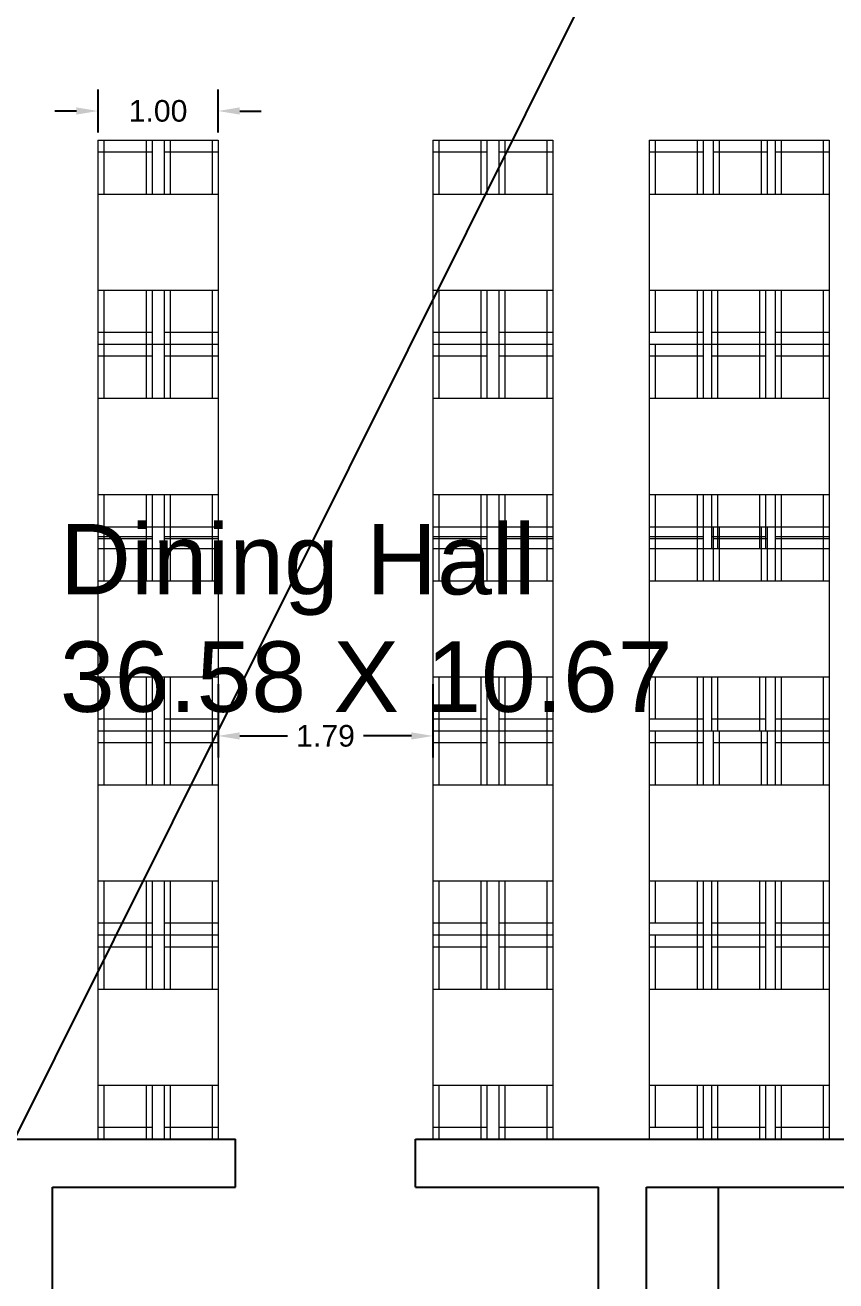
# Model space of a CAD drawing. Header units: inches. Extents: x 101 to 668, y -217 to 99.
# Drawn here: x 144.99 to 151.75, y 3.13 to 13.59 of the extents above; entities that cross this region are included whole.
import ezdxf

# ---------------------------------------------------------------- set-up
doc = ezdxf.new("R2010")
doc.units = ezdxf.units.IN
doc.header["$MEASUREMENT"] = 0
doc.layers.add('FUR', color=1, linetype='Continuous', lineweight=15)
doc.styles.get("Standard").update_dxf_attribs({"font": 'arial.ttf'})
doc.dimstyles.get("Standard").update_dxf_attribs({"dimtxt": 0.18, "dimasz": 0.18, "dimexe": 0.18, "dimexo": 0.0625, "dimgap": 0.09, "dimtad": 0, "dimtih": 1, "dimtoh": 1, "dimdec": 4, "dimzin": 0, "dimdsep": 46, "dimtxsty": 'Standard', "dimcen": 0.09, "dimadec": 0, "dimazin": 0, "dimtfac": 1, "dimtdec": 4, "dimtofl": 0, "dimtmove": 0, "dimatfit": 3, "dimfxl": 1, "dimtolj": 1, "dimtzin": 0, "dimarcsym": 0})

# ---------------------------------------------------------------- blocks, each defined once
blk = doc.blocks.new('*D67')
at = {"color": 0, "lineweight": -2}
for p, q in [((146.6, 8.096), (146.6, 7.486)), ((148.39, 8.096), (148.39, 7.486)), ((146.78, 7.666), (147.179, 7.666)), ((148.21, 7.666), (147.81, 7.666))]:
    blk.add_line(p, q, dxfattribs=at)
at = {"color": 0}
for points in [[(146.78, 7.696), (146.78, 7.636), (146.6, 7.666)], [(148.21, 7.696), (148.21, 7.636), (148.39, 7.666)]]:
    blk.add_solid(points, dxfattribs=at)
at = {"layer": 'Defpoints', "color": 0}
for p in [(146.6, 8.158), (148.39, 8.158), (148.39, 7.666)]:
    blk.add_point(p, dxfattribs=at)
at = {"color": 0, "insert": (147.495, 7.666), "char_height": 0.18, "attachment_point": 5}
blk.add_mtext('\\A1;1.79', dxfattribs=at)
blk = doc.blocks.new('*D107')
at = {"color": 0, "lineweight": -2}
for p, q in [((145.6, 12.691), (145.6, 13.051)), ((146.6, 12.691), (146.6, 13.051)), ((145.42, 12.871), (145.24, 12.871)), ((146.78, 12.871), (146.96, 12.871))]:
    blk.add_line(p, q, dxfattribs=at)
at = {"color": 0}
for points in [[(145.42, 12.901), (145.42, 12.841), (145.6, 12.871)], [(146.78, 12.901), (146.78, 12.841), (146.6, 12.871)]]:
    blk.add_solid(points, dxfattribs=at)
at = {"layer": 'Defpoints', "color": 0}
for p in [(145.6, 12.871), (145.6, 12.628), (146.6, 12.628)]:
    blk.add_point(p, dxfattribs=at)
at = {"color": 0, "insert": (146.1, 12.871), "char_height": 0.18, "attachment_point": 5}
blk.add_mtext('\\A1;1.00', dxfattribs=at)

msp = doc.modelspace()

# ---------------------------------------------------------------- linework, layer by layer
for p, q in [((161.24949, 37.08583), (135.75324, -14.03406)), ((129.19961, 4.30825), (146.74461, 4.30825)), ((146.74461, 3.90825), (146.74461, 4.30825)), ((148.24461, 4.30825), (165.78961, 4.30825)), ((148.24461, 3.90825), (148.24461, 4.30825)), ((145.21961, 3.90825), (146.74461, 3.90825)), ((145.21961, -0.64175), (145.21961, 3.90825)), ((148.24461, 3.90825), (149.76961, 3.90825)), ((149.76961, -0.64175), (149.76961, 3.90825)), ((150.16961, 3.90825), (166.18961, 3.90825)), ((150.16961, -1.04175), (150.16961, 3.90825)), ((150.76961, -1.04175), (150.76961, 3.90825))]:
    msp.add_line(p, q)
at = {"layer": 'FUR', "lineweight": 20}
for p, q in [((145.59961, 12.62825), (145.59961, 10.92825)), ((145.59961, 12.62825), (145.59961, 10.92825)), ((145.59961, 12.62825), (146.04961, 12.62825)), ((145.59961, 12.62825), (146.59961, 12.62825)), ((145.59961, 12.62825), (145.59961, 10.92825)), ((145.59961, 12.62825), (146.04961, 12.62825)), ((145.59961, 12.62825), (146.59961, 12.62825)), ((145.64961, 12.62825), (145.64961, 12.17825)), ((145.64961, 12.62825), (145.64961, 12.17825)), ((145.99961, 12.62825), (145.99961, 12.17825)), ((145.99961, 12.62825), (145.99961, 12.17825)), ((146.04961, 12.62825), (146.04961, 12.17825)), ((146.04961, 12.62825), (146.04961, 12.17825)), ((146.14961, 12.62825), (146.59961, 12.62825)), ((146.14961, 12.62825), (146.14961, 12.17825)), ((146.14961, 12.62825), (146.59961, 12.62825)), ((146.14961, 12.62825), (146.14961, 12.17825)), ((146.19961, 12.62825), (146.19961, 12.17825)), ((146.19961, 12.62825), (146.19961, 12.17825)), ((146.54961, 12.62825), (146.54961, 12.17825)), ((146.54961, 12.62825), (146.54961, 12.17825)), ((146.59961, 12.62825), (146.59961, 12.17825)), ((146.59961, 12.62825), (146.59961, 11.37825)), ((146.59961, 12.62825), (146.59961, 12.17825)), ((146.59961, 12.62825), (146.59961, 11.37825)), ((148.38961, 12.62825), (148.38961, 10.92825)), ((148.38961, 12.62825), (148.83961, 12.62825)), ((148.38961, 12.62825), (149.38961, 12.62825)), ((148.38961, 12.62825), (148.38961, 10.92825)), ((148.38961, 12.62825), (148.83961, 12.62825)), ((148.38961, 12.62825), (149.38961, 12.62825)), ((148.43961, 12.62825), (148.43961, 12.17825)), ((148.43961, 12.62825), (148.43961, 12.17825)), ((148.78961, 12.62825), (148.78961, 12.17825)), ((148.78961, 12.62825), (148.78961, 12.17825)), ((148.83961, 12.62825), (148.83961, 12.17825)), ((148.83961, 12.62825), (148.83961, 12.17825)), ((148.93961, 12.62825), (149.38961, 12.62825)), ((148.93961, 12.62825), (148.93961, 12.17825)), ((148.93961, 12.62825), (149.38961, 12.62825)), ((148.93961, 12.62825), (148.93961, 12.17825)), ((148.98961, 12.62825), (148.98961, 12.17825)), ((148.98961, 12.62825), (148.98961, 12.17825)), ((149.33961, 12.62825), (149.33961, 12.17825)), ((149.33961, 12.62825), (149.33961, 12.17825)), ((149.38961, 12.62825), (149.38961, 12.17825)), ((149.38961, 12.62825), (149.38961, 11.37825)), ((149.38961, 12.62825), (149.38961, 12.17825)), ((149.38961, 12.62825), (149.38961, 11.37825)), ((150.18961, 12.62825), (150.18961, 11.37825)), ((150.18961, 12.62825), (150.18961, 12.17825)), ((150.18961, 12.62825), (150.63961, 12.62825)), ((150.18961, 12.62825), (151.68961, 12.62825)), ((150.23961, 12.62825), (150.23961, 12.17825)), ((150.58961, 12.62825), (150.58961, 12.17825)), ((150.63961, 12.62825), (150.63961, 12.17825)), ((150.72426, 12.62825), (150.72426, 12.17825)), ((150.77426, 12.62825), (150.77426, 12.17825)), ((150.83961, 12.62825), (151.28961, 12.62825)), ((151.12426, 12.62825), (151.12426, 12.17825)), ((151.17426, 12.62825), (151.17426, 12.17825)), ((151.23961, 12.62825), (151.23961, 12.17825)), ((151.28961, 12.62825), (151.28961, 12.17825)), ((151.63961, 12.62825), (151.63961, 12.17825)), ((151.68961, 12.62825), (151.68961, 10.92825)), ((151.68961, 12.62825), (151.68961, 12.17825)), ((146.04961, 12.52825), (145.59961, 12.52825)), ((146.04961, 12.52825), (145.59961, 12.52825)), ((146.59961, 12.52825), (146.14961, 12.52825)), ((146.59961, 12.52825), (146.14961, 12.52825)), ((148.83961, 12.52825), (148.38961, 12.52825)), ((148.83961, 12.52825), (148.38961, 12.52825)), ((149.38961, 12.52825), (148.93961, 12.52825)), ((149.38961, 12.52825), (148.93961, 12.52825)), ((150.63961, 12.52825), (150.18961, 12.52825)), ((151.17426, 12.52825), (150.72426, 12.52825)), ((151.68961, 12.52825), (151.23961, 12.52825)), ((146.14961, 12.37825), (146.14961, 12.17825)), ((146.14961, 12.37825), (146.14961, 12.17825)), ((148.93961, 12.37825), (148.93961, 12.17825)), ((148.93961, 12.37825), (148.93961, 12.17825)), ((150.18961, 12.37825), (150.18961, 12.17825)), ((150.72426, 12.37825), (150.72426, 12.17825)), ((145.59961, 12.17825), (146.14961, 12.17825)), ((145.59961, 12.17825), (146.14961, 12.17825)), ((146.14961, 12.17825), (146.59961, 12.17825)), ((146.14961, 12.17825), (146.59961, 12.17825)), ((148.38961, 12.17825), (148.93961, 12.17825)), ((148.38961, 12.17825), (148.93961, 12.17825)), ((148.93961, 12.17825), (149.38961, 12.17825)), ((148.93961, 12.17825), (149.38961, 12.17825)), ((150.18961, 12.17825), (150.72426, 12.17825)), ((150.18961, 12.17825), (150.18961, 11.37825)), ((150.72426, 12.17825), (151.23961, 12.17825)), ((151.23961, 12.17825), (151.68961, 12.17825)), ((145.59961, 11.37825), (146.14961, 11.37825)), ((145.59961, 11.37825), (146.14961, 11.37825)), ((145.64961, 11.37825), (145.64961, 10.92825)), ((145.64961, 11.37825), (145.64961, 10.92825)), ((145.99961, 11.37825), (145.99961, 10.92825)), ((145.99961, 11.37825), (145.99961, 10.92825)), ((146.04961, 11.37825), (146.04961, 10.92825)), ((146.04961, 11.37825), (146.04961, 10.92825)), ((146.14961, 11.37825), (146.59961, 11.37825)), ((146.14961, 11.37825), (146.14961, 10.92825)), ((146.14961, 11.37825), (146.59961, 11.37825)), ((146.14961, 11.37825), (146.14961, 10.92825)), ((146.19961, 11.37825), (146.19961, 10.92825)), ((146.19961, 11.37825), (146.19961, 10.92825)), ((146.54961, 11.37825), (146.54961, 10.92825)), ((146.54961, 11.37825), (146.54961, 10.92825)), ((146.59961, 11.37825), (146.59961, 10.92825)), ((146.59961, 11.37825), (146.59961, 10.92825)), ((146.59961, 11.37825), (146.59961, 10.92825)), ((146.59961, 11.37825), (146.59961, 10.92825)), ((148.38961, 11.37825), (148.93961, 11.37825)), ((148.38961, 11.37825), (148.93961, 11.37825)), ((148.43961, 11.37825), (148.43961, 10.92825)), ((148.43961, 11.37825), (148.43961, 10.92825)), ((148.78961, 11.37825), (148.78961, 10.92825)), ((148.78961, 11.37825), (148.78961, 10.92825)), ((148.83961, 11.37825), (148.83961, 10.92825)), ((148.83961, 11.37825), (148.83961, 10.92825)), ((148.93961, 11.37825), (149.38961, 11.37825)), ((148.93961, 11.37825), (148.93961, 10.92825)), ((148.93961, 11.37825), (149.38961, 11.37825)), ((148.93961, 11.37825), (148.93961, 10.92825)), ((148.98961, 11.37825), (148.98961, 10.92825)), ((148.98961, 11.37825), (148.98961, 10.92825)), ((149.33961, 11.37825), (149.33961, 10.92825)), ((149.33961, 11.37825), (149.33961, 10.92825)), ((149.38961, 11.37825), (149.38961, 10.92825)), ((149.38961, 11.37825), (149.38961, 10.92825)), ((149.38961, 11.37825), (149.38961, 10.92825)), ((149.38961, 11.37825), (149.38961, 10.92825)), ((150.18961, 11.37825), (150.18961, 10.92825)), ((150.18961, 11.37825), (150.70882, 11.37825)), ((150.18961, 11.37825), (150.18961, 10.92825)), ((150.23961, 11.37825), (150.23961, 11.02825)), ((150.58961, 11.37825), (150.58961, 10.92825)), ((150.63961, 11.37825), (150.63961, 10.92825)), ((150.70882, 11.37825), (151.23961, 11.37825)), ((150.70882, 11.37825), (150.70882, 10.92825)), ((150.75882, 11.37825), (150.75882, 10.92825)), ((151.10882, 11.37825), (151.10882, 10.92825)), ((151.15882, 11.37825), (151.15882, 10.92825)), ((151.23961, 11.37825), (151.68961, 11.37825)), ((151.23961, 11.37825), (151.23961, 10.92825)), ((151.28961, 11.37825), (151.28961, 10.92825)), ((151.63961, 11.37825), (151.63961, 10.92825)), ((151.68961, 11.37825), (151.68961, 10.92825)), ((145.59961, 11.02825), (146.04961, 11.02825)), ((145.59961, 11.02825), (146.04961, 11.02825)), ((146.14961, 11.02825), (146.59961, 11.02825)), ((146.14961, 11.02825), (146.59961, 11.02825)), ((148.38961, 11.02825), (148.83961, 11.02825)), ((148.38961, 11.02825), (148.83961, 11.02825)), ((148.93961, 11.02825), (149.38961, 11.02825)), ((148.93961, 11.02825), (149.38961, 11.02825)), ((150.18961, 11.02825), (150.63961, 11.02825)), ((150.70882, 11.02825), (151.15882, 11.02825)), ((151.23961, 11.02825), (151.68961, 11.02825)), ((145.59961, 10.92825), (146.04961, 10.92825)), ((145.59961, 10.92825), (146.59961, 10.92825)), ((145.59961, 10.92825), (146.04961, 10.92825)), ((145.59961, 10.92825), (146.59961, 10.92825)), ((145.59961, 10.92825), (145.59961, 9.22825)), ((145.59961, 10.92825), (145.59961, 9.22825)), ((145.59961, 10.92825), (146.04961, 10.92825)), ((145.59961, 10.92825), (146.59961, 10.92825)), ((145.64961, 10.92825), (145.64961, 10.47825)), ((145.99961, 10.92825), (145.99961, 10.47825)), ((146.04961, 10.92825), (146.04961, 10.47825)), ((146.14961, 10.92825), (146.59961, 10.92825)), ((146.14961, 10.92825), (146.14961, 10.47825)), ((146.19961, 10.92825), (146.19961, 10.47825)), ((146.24961, 10.92825), (146.59961, 10.92825)), ((146.24961, 10.92825), (146.59961, 10.92825)), ((146.54961, 10.92825), (146.54961, 10.47825)), ((146.59961, 10.92825), (146.59961, 10.47825)), ((146.59961, 10.92825), (146.59961, 9.67825)), ((148.38961, 10.92825), (148.83961, 10.92825)), ((148.38961, 10.92825), (149.38961, 10.92825)), ((148.38961, 10.92825), (148.83961, 10.92825)), ((148.38961, 10.92825), (149.38961, 10.92825)), ((148.38961, 10.92825), (148.38961, 9.22825)), ((148.38961, 10.92825), (148.38961, 9.22825)), ((148.38961, 10.92825), (148.83961, 10.92825)), ((148.38961, 10.92825), (149.38961, 10.92825)), ((148.43961, 10.92825), (148.43961, 10.47825)), ((148.78961, 10.92825), (148.78961, 10.47825)), ((148.83961, 10.92825), (148.83961, 10.47825)), ((148.93961, 10.92825), (149.38961, 10.92825)), ((148.93961, 10.92825), (148.93961, 10.47825)), ((148.98961, 10.92825), (148.98961, 10.47825)), ((149.03961, 10.92825), (149.38961, 10.92825)), ((149.03961, 10.92825), (149.38961, 10.92825)), ((149.33961, 10.92825), (149.33961, 10.47825)), ((149.38961, 10.92825), (149.38961, 10.47825)), ((149.38961, 10.92825), (149.38961, 9.67825)), ((150.18961, 10.92825), (150.63961, 10.92825)), ((150.18961, 10.92825), (151.68961, 10.92825)), ((150.18961, 10.92825), (150.18961, 9.67825)), ((150.18961, 10.92825), (150.18961, 10.47825)), ((150.23961, 10.92825), (150.23961, 10.47825)), ((150.58961, 10.92825), (150.58961, 10.47825)), ((150.63961, 10.92825), (150.63961, 10.47825)), ((150.70882, 10.92825), (150.70882, 10.47825)), ((150.75882, 10.92825), (150.75882, 10.47825)), ((150.83961, 10.92825), (151.28961, 10.92825)), ((151.10882, 10.92825), (151.10882, 10.47825)), ((151.15882, 10.92825), (151.15882, 10.47825)), ((151.23961, 10.92825), (151.23961, 10.47825)), ((151.28961, 10.92825), (151.28961, 10.47825)), ((151.63961, 10.92825), (151.63961, 10.47825)), ((151.68961, 10.92825), (151.68961, 9.22825)), ((151.68961, 10.92825), (151.68961, 10.47825)), ((146.04961, 10.82825), (145.59961, 10.82825)), ((146.59961, 10.82825), (146.14961, 10.82825)), ((148.83961, 10.82825), (148.38961, 10.82825)), ((149.38961, 10.82825), (148.93961, 10.82825)), ((150.63961, 10.82825), (150.18961, 10.82825)), ((151.15882, 10.82825), (150.70882, 10.82825)), ((151.68961, 10.82825), (151.23961, 10.82825)), ((146.14961, 10.67825), (146.14961, 10.47825)), ((148.93961, 10.67825), (148.93961, 10.47825)), ((150.18961, 10.67825), (150.18961, 10.47825)), ((145.59961, 10.47825), (146.14961, 10.47825)), ((146.14961, 10.47825), (146.59961, 10.47825)), ((148.38961, 10.47825), (148.93961, 10.47825)), ((148.93961, 10.47825), (149.38961, 10.47825)), ((150.18961, 10.47825), (150.72426, 10.47825)), ((150.18961, 10.47825), (150.18961, 9.67825)), ((150.72426, 10.47825), (151.23961, 10.47825)), ((151.23961, 10.47825), (151.68961, 10.47825)), ((145.59961, 9.67825), (146.14961, 9.67825)), ((145.64961, 9.67825), (145.64961, 9.22825)), ((145.99961, 9.67825), (145.99961, 9.22825)), ((146.04961, 9.67825), (146.04961, 9.22825)), ((146.14961, 9.67825), (146.59961, 9.67825)), ((146.14961, 9.67825), (146.14961, 9.22825)), ((146.19961, 9.67825), (146.19961, 9.22825)), ((146.54961, 9.67825), (146.54961, 9.22825)), ((146.59961, 9.67825), (146.59961, 9.22825)), ((146.59961, 9.67825), (146.59961, 9.22825)), ((148.38961, 9.67825), (148.93961, 9.67825)), ((148.43961, 9.67825), (148.43961, 9.22825)), ((148.78961, 9.67825), (148.78961, 9.22825)), ((148.83961, 9.67825), (148.83961, 9.22825)), ((148.93961, 9.67825), (149.38961, 9.67825)), ((148.93961, 9.67825), (148.93961, 9.22825)), ((148.98961, 9.67825), (148.98961, 9.22825)), ((149.33961, 9.67825), (149.33961, 9.22825)), ((149.38961, 9.67825), (149.38961, 9.22825)), ((149.38961, 9.67825), (149.38961, 9.22825)), ((150.18961, 9.67825), (150.70882, 9.67825)), ((150.18961, 9.67825), (150.18961, 9.22825)), ((150.23961, 9.67825), (150.23961, 9.32825)), ((150.58961, 9.67825), (150.58961, 9.22825)), ((150.63961, 9.67825), (150.63961, 9.22825)), ((150.70882, 9.67825), (151.23961, 9.67825)), ((150.70882, 9.67825), (150.70882, 9.22825)), ((150.75882, 9.67825), (150.75882, 9.22825)), ((151.10882, 9.67825), (151.10882, 9.22825)), ((151.15882, 9.67825), (151.15882, 9.22825)), ((151.23961, 9.67825), (151.68961, 9.67825)), ((151.23961, 9.67825), (151.23961, 9.22825)), ((151.28961, 9.67825), (151.28961, 9.22825)), ((151.63961, 9.67825), (151.63961, 9.22825)), ((151.68961, 9.67825), (151.68961, 9.22825)), ((145.59961, 9.40825), (145.59961, 7.70825)), ((145.59961, 9.40825), (145.59961, 7.70825)), ((145.59961, 9.40825), (146.04961, 9.40825)), ((145.59961, 9.40825), (146.59961, 9.40825)), ((145.59961, 9.40825), (145.59961, 7.70825)), ((145.59961, 9.40825), (146.04961, 9.40825)), ((145.59961, 9.40825), (146.59961, 9.40825)), ((145.59961, 9.32825), (146.04961, 9.32825)), ((145.64961, 9.40825), (145.64961, 8.95825)), ((145.64961, 9.40825), (145.64961, 8.95825)), ((145.99961, 9.40825), (145.99961, 8.95825)), ((145.99961, 9.40825), (145.99961, 8.95825)), ((146.04961, 9.40825), (146.04961, 8.95825)), ((146.04961, 9.40825), (146.04961, 8.95825)), ((146.14961, 9.40825), (146.59961, 9.40825)), ((146.14961, 9.40825), (146.14961, 8.95825)), ((146.14961, 9.40825), (146.59961, 9.40825)), ((146.14961, 9.40825), (146.14961, 8.95825)), ((146.14961, 9.32825), (146.59961, 9.32825)), ((146.19961, 9.40825), (146.19961, 8.95825)), ((146.19961, 9.40825), (146.19961, 8.95825)), ((146.54961, 9.40825), (146.54961, 8.95825)), ((146.54961, 9.40825), (146.54961, 8.95825)), ((146.59961, 9.40825), (146.59961, 8.95825)), ((146.59961, 9.40825), (146.59961, 8.15825)), ((146.59961, 9.40825), (146.59961, 8.95825)), ((146.59961, 9.40825), (146.59961, 8.15825)), ((148.38961, 9.40825), (148.38961, 7.70825)), ((148.38961, 9.40825), (148.83961, 9.40825)), ((148.38961, 9.40825), (149.38961, 9.40825)), ((148.38961, 9.40825), (148.38961, 7.70825)), ((148.38961, 9.40825), (148.83961, 9.40825)), ((148.38961, 9.40825), (149.38961, 9.40825)), ((148.38961, 9.32825), (148.83961, 9.32825)), ((148.43961, 9.40825), (148.43961, 8.95825)), ((148.43961, 9.40825), (148.43961, 8.95825)), ((148.78961, 9.40825), (148.78961, 8.95825)), ((148.78961, 9.40825), (148.78961, 8.95825)), ((148.83961, 9.40825), (148.83961, 8.95825)), ((148.83961, 9.40825), (148.83961, 8.95825)), ((148.93961, 9.40825), (149.38961, 9.40825)), ((148.93961, 9.40825), (148.93961, 8.95825)), ((148.93961, 9.40825), (149.38961, 9.40825)), ((148.93961, 9.40825), (148.93961, 8.95825)), ((148.93961, 9.32825), (149.38961, 9.32825)), ((148.98961, 9.40825), (148.98961, 8.95825)), ((148.98961, 9.40825), (148.98961, 8.95825)), ((149.33961, 9.40825), (149.33961, 8.95825)), ((149.33961, 9.40825), (149.33961, 8.95825)), ((149.38961, 9.40825), (149.38961, 8.95825)), ((149.38961, 9.40825), (149.38961, 8.15825)), ((149.38961, 9.40825), (149.38961, 8.95825)), ((149.38961, 9.40825), (149.38961, 8.15825)), ((150.18961, 9.40825), (150.18961, 8.15825)), ((150.18961, 9.40825), (150.18961, 8.95825)), ((150.18961, 9.40825), (150.63961, 9.40825)), ((150.18961, 9.40825), (151.68961, 9.40825)), ((150.18961, 9.32825), (150.63961, 9.32825)), ((150.23961, 9.40825), (150.23961, 8.95825)), ((150.58961, 9.40825), (150.58961, 8.95825)), ((150.63961, 9.40825), (150.63961, 8.95825)), ((150.70882, 9.32825), (151.15882, 9.32825)), ((150.72426, 9.40825), (150.72426, 8.95825)), ((150.77426, 9.40825), (150.77426, 8.95825)), ((150.83961, 9.40825), (151.28961, 9.40825)), ((151.12426, 9.40825), (151.12426, 8.95825)), ((151.17426, 9.40825), (151.17426, 8.95825)), ((151.23961, 9.40825), (151.23961, 8.95825)), ((151.23961, 9.32825), (151.68961, 9.32825)), ((151.28961, 9.40825), (151.28961, 8.95825)), ((151.63961, 9.40825), (151.63961, 8.95825)), ((151.68961, 9.40825), (151.68961, 7.70825)), ((151.68961, 9.40825), (151.68961, 8.95825)), ((146.04961, 9.30825), (145.59961, 9.30825)), ((146.04961, 9.30825), (145.59961, 9.30825)), ((145.59961, 9.22825), (146.04961, 9.22825)), ((145.59961, 9.22825), (146.59961, 9.22825)), ((146.59961, 9.30825), (146.14961, 9.30825)), ((146.59961, 9.30825), (146.14961, 9.30825)), ((146.24961, 9.22825), (146.59961, 9.22825)), ((148.83961, 9.30825), (148.38961, 9.30825)), ((148.83961, 9.30825), (148.38961, 9.30825)), ((148.38961, 9.22825), (148.83961, 9.22825)), ((148.38961, 9.22825), (149.38961, 9.22825)), ((149.38961, 9.30825), (148.93961, 9.30825)), ((149.38961, 9.30825), (148.93961, 9.30825)), ((149.03961, 9.22825), (149.38961, 9.22825)), ((150.63961, 9.30825), (150.18961, 9.30825)), ((150.18961, 9.22825), (150.63961, 9.22825)), ((150.18961, 9.22825), (151.68961, 9.22825)), ((151.17426, 9.30825), (150.72426, 9.30825)), ((150.83961, 9.22825), (151.28961, 9.22825)), ((151.68961, 9.30825), (151.23961, 9.30825)), ((146.14961, 9.15825), (146.14961, 8.95825)), ((146.14961, 9.15825), (146.14961, 8.95825)), ((148.93961, 9.15825), (148.93961, 8.95825)), ((148.93961, 9.15825), (148.93961, 8.95825)), ((150.18961, 9.15825), (150.18961, 8.95825)), ((150.72426, 9.15825), (150.72426, 8.95825)), ((145.59961, 8.95825), (146.14961, 8.95825)), ((145.59961, 8.95825), (146.14961, 8.95825)), ((146.14961, 8.95825), (146.59961, 8.95825)), ((146.14961, 8.95825), (146.59961, 8.95825)), ((148.38961, 8.95825), (148.93961, 8.95825)), ((148.38961, 8.95825), (148.93961, 8.95825)), ((148.93961, 8.95825), (149.38961, 8.95825)), ((148.93961, 8.95825), (149.38961, 8.95825)), ((150.18961, 8.95825), (150.72426, 8.95825)), ((150.18961, 8.95825), (150.18961, 8.15825)), ((150.72426, 8.95825), (151.23961, 8.95825)), ((151.23961, 8.95825), (151.68961, 8.95825)), ((145.59961, 8.15825), (146.14961, 8.15825)), ((145.59961, 8.15825), (146.14961, 8.15825)), ((145.64961, 8.15825), (145.64961, 7.70825)), ((145.64961, 8.15825), (145.64961, 7.70825)), ((145.99961, 8.15825), (145.99961, 7.70825)), ((145.99961, 8.15825), (145.99961, 7.70825)), ((146.04961, 8.15825), (146.04961, 7.70825)), ((146.04961, 8.15825), (146.04961, 7.70825)), ((146.14961, 8.15825), (146.59961, 8.15825)), ((146.14961, 8.15825), (146.14961, 7.70825)), ((146.14961, 8.15825), (146.59961, 8.15825)), ((146.14961, 8.15825), (146.14961, 7.70825)), ((146.19961, 8.15825), (146.19961, 7.70825)), ((146.19961, 8.15825), (146.19961, 7.70825)), ((146.54961, 8.15825), (146.54961, 7.70825)), ((146.54961, 8.15825), (146.54961, 7.70825)), ((146.59961, 8.15825), (146.59961, 7.70825)), ((146.59961, 8.15825), (146.59961, 7.70825)), ((146.59961, 8.15825), (146.59961, 7.70825)), ((146.59961, 8.15825), (146.59961, 7.70825)), ((148.38961, 8.15825), (148.93961, 8.15825)), ((148.38961, 8.15825), (148.93961, 8.15825)), ((148.43961, 8.15825), (148.43961, 7.70825)), ((148.43961, 8.15825), (148.43961, 7.70825)), ((148.78961, 8.15825), (148.78961, 7.70825)), ((148.78961, 8.15825), (148.78961, 7.70825)), ((148.83961, 8.15825), (148.83961, 7.70825)), ((148.83961, 8.15825), (148.83961, 7.70825)), ((148.93961, 8.15825), (149.38961, 8.15825)), ((148.93961, 8.15825), (148.93961, 7.70825)), ((148.93961, 8.15825), (149.38961, 8.15825)), ((148.93961, 8.15825), (148.93961, 7.70825)), ((148.98961, 8.15825), (148.98961, 7.70825)), ((148.98961, 8.15825), (148.98961, 7.70825)), ((149.33961, 8.15825), (149.33961, 7.70825)), ((149.33961, 8.15825), (149.33961, 7.70825)), ((149.38961, 8.15825), (149.38961, 7.70825)), ((149.38961, 8.15825), (149.38961, 7.70825)), ((149.38961, 8.15825), (149.38961, 7.70825)), ((149.38961, 8.15825), (149.38961, 7.70825)), ((150.18961, 8.15825), (150.18961, 7.70825)), ((150.18961, 8.15825), (150.70882, 8.15825)), ((150.18961, 8.15825), (150.18961, 7.70825)), ((150.23961, 8.15825), (150.23961, 7.80825)), ((150.58961, 8.15825), (150.58961, 7.70825)), ((150.63961, 8.15825), (150.63961, 7.70825)), ((150.70882, 8.15825), (151.23961, 8.15825)), ((150.70882, 8.15825), (150.70882, 7.70825)), ((150.75882, 8.15825), (150.75882, 7.70825)), ((151.10882, 8.15825), (151.10882, 7.70825)), ((151.15882, 8.15825), (151.15882, 7.70825)), ((151.23961, 8.15825), (151.68961, 8.15825)), ((151.23961, 8.15825), (151.23961, 7.70825)), ((151.28961, 8.15825), (151.28961, 7.70825)), ((151.63961, 8.15825), (151.63961, 7.70825)), ((151.68961, 8.15825), (151.68961, 7.70825)), ((145.59961, 7.80825), (146.04961, 7.80825)), ((145.59961, 7.80825), (146.04961, 7.80825)), ((146.14961, 7.80825), (146.59961, 7.80825)), ((146.14961, 7.80825), (146.59961, 7.80825)), ((148.38961, 7.80825), (148.83961, 7.80825)), ((148.38961, 7.80825), (148.83961, 7.80825)), ((148.93961, 7.80825), (149.38961, 7.80825)), ((148.93961, 7.80825), (149.38961, 7.80825)), ((150.18961, 7.80825), (150.63961, 7.80825)), ((150.70882, 7.80825), (151.15882, 7.80825)), ((151.23961, 7.80825), (151.68961, 7.80825)), ((145.59961, 7.70825), (145.59961, 6.00825)), ((145.59961, 7.70825), (145.59961, 6.00825)), ((145.59961, 7.70825), (146.04961, 7.70825)), ((145.59961, 7.70825), (146.59961, 7.70825)), ((145.59961, 7.70825), (146.04961, 7.70825)), ((145.59961, 7.70825), (146.59961, 7.70825)), ((145.59961, 7.70825), (146.04961, 7.70825)), ((145.59961, 7.70825), (146.59961, 7.70825)), ((145.59961, 7.70825), (146.04961, 7.70825)), ((145.59961, 7.70825), (146.59961, 7.70825)), ((145.64961, 7.70825), (145.64961, 7.25825)), ((145.99961, 7.70825), (145.99961, 7.25825)), ((146.04961, 7.70825), (146.04961, 7.25825)), ((146.14961, 7.70825), (146.59961, 7.70825)), ((146.14961, 7.70825), (146.14961, 7.25825)), ((146.14961, 7.70825), (146.59961, 7.70825)), ((146.19961, 7.70825), (146.19961, 7.25825)), ((146.24961, 7.70825), (146.59961, 7.70825)), ((146.24961, 7.70825), (146.59961, 7.70825)), ((146.54961, 7.70825), (146.54961, 7.25825)), ((146.59961, 7.70825), (146.59961, 7.25825)), ((146.59961, 7.70825), (146.59961, 6.45825)), ((148.38961, 7.70825), (148.38961, 6.00825)), ((148.38961, 7.70825), (148.38961, 6.00825)), ((148.38961, 7.70825), (148.83961, 7.70825)), ((148.38961, 7.70825), (149.38961, 7.70825)), ((148.38961, 7.70825), (148.83961, 7.70825)), ((148.38961, 7.70825), (149.38961, 7.70825)), ((148.38961, 7.70825), (148.83961, 7.70825)), ((148.38961, 7.70825), (149.38961, 7.70825)), ((148.38961, 7.70825), (148.83961, 7.70825)), ((148.38961, 7.70825), (149.38961, 7.70825)), ((148.43961, 7.70825), (148.43961, 7.25825)), ((148.78961, 7.70825), (148.78961, 7.25825)), ((148.83961, 7.70825), (148.83961, 7.25825)), ((148.93961, 7.70825), (149.38961, 7.70825)), ((148.93961, 7.70825), (148.93961, 7.25825)), ((148.93961, 7.70825), (149.38961, 7.70825)), ((148.98961, 7.70825), (148.98961, 7.25825)), ((149.03961, 7.70825), (149.38961, 7.70825)), ((149.03961, 7.70825), (149.38961, 7.70825)), ((149.33961, 7.70825), (149.33961, 7.25825)), ((149.38961, 7.70825), (149.38961, 7.25825)), ((149.38961, 7.70825), (149.38961, 6.45825)), ((150.18961, 7.70825), (150.18961, 6.45825)), ((150.18961, 7.70825), (150.18961, 7.25825)), ((150.18961, 7.70825), (150.63961, 7.70825)), ((150.18961, 7.70825), (151.68961, 7.70825)), ((150.18961, 7.70825), (150.63961, 7.70825)), ((150.18961, 7.70825), (151.68961, 7.70825)), ((150.23961, 7.70825), (150.23961, 7.25825)), ((150.58961, 7.70825), (150.58961, 7.25825)), ((150.63961, 7.70825), (150.63961, 7.25825)), ((150.72426, 7.70825), (150.72426, 7.25825)), ((150.77426, 7.70825), (150.77426, 7.25825)), ((150.83961, 7.70825), (151.28961, 7.70825)), ((150.83961, 7.70825), (151.28961, 7.70825)), ((151.12426, 7.70825), (151.12426, 7.25825)), ((151.17426, 7.70825), (151.17426, 7.25825)), ((151.23961, 7.70825), (151.23961, 7.25825)), ((151.28961, 7.70825), (151.28961, 7.25825)), ((151.63961, 7.70825), (151.63961, 7.25825)), ((151.68961, 7.70825), (151.68961, 6.00825)), ((151.68961, 7.70825), (151.68961, 7.25825)), ((146.04961, 7.60825), (145.59961, 7.60825)), ((146.59961, 7.60825), (146.14961, 7.60825)), ((148.83961, 7.60825), (148.38961, 7.60825)), ((149.38961, 7.60825), (148.93961, 7.60825)), ((150.63961, 7.60825), (150.18961, 7.60825)), ((151.17426, 7.60825), (150.72426, 7.60825)), ((151.68961, 7.60825), (151.23961, 7.60825)), ((146.14961, 7.45825), (146.14961, 7.25825)), ((148.93961, 7.45825), (148.93961, 7.25825)), ((150.18961, 7.45825), (150.18961, 7.25825)), ((150.72426, 7.45825), (150.72426, 7.25825)), ((145.59961, 7.25825), (146.14961, 7.25825)), ((146.14961, 7.25825), (146.59961, 7.25825)), ((148.38961, 7.25825), (148.93961, 7.25825)), ((148.93961, 7.25825), (149.38961, 7.25825)), ((150.18961, 7.25825), (150.72426, 7.25825)), ((150.18961, 7.25825), (150.18961, 6.45825)), ((150.72426, 7.25825), (151.23961, 7.25825)), ((151.23961, 7.25825), (151.68961, 7.25825)), ((145.59961, 6.45825), (146.14961, 6.45825)), ((145.64961, 6.45825), (145.64961, 6.00825)), ((145.99961, 6.45825), (145.99961, 6.00825)), ((146.04961, 6.45825), (146.04961, 6.00825)), ((146.14961, 6.45825), (146.59961, 6.45825)), ((146.14961, 6.45825), (146.14961, 6.00825)), ((146.19961, 6.45825), (146.19961, 6.00825)), ((146.54961, 6.45825), (146.54961, 6.00825)), ((146.59961, 6.45825), (146.59961, 6.00825)), ((146.59961, 6.45825), (146.59961, 6.00825)), ((148.38961, 6.45825), (148.93961, 6.45825)), ((148.43961, 6.45825), (148.43961, 6.00825)), ((148.78961, 6.45825), (148.78961, 6.00825)), ((148.83961, 6.45825), (148.83961, 6.00825)), ((148.93961, 6.45825), (149.38961, 6.45825)), ((148.93961, 6.45825), (148.93961, 6.00825)), ((148.98961, 6.45825), (148.98961, 6.00825)), ((149.33961, 6.45825), (149.33961, 6.00825)), ((149.38961, 6.45825), (149.38961, 6.00825)), ((149.38961, 6.45825), (149.38961, 6.00825)), ((150.18961, 6.45825), (150.70882, 6.45825)), ((150.18961, 6.45825), (150.18961, 6.00825)), ((150.23961, 6.45825), (150.23961, 6.10825)), ((150.58961, 6.45825), (150.58961, 6.00825)), ((150.63961, 6.45825), (150.63961, 6.00825)), ((150.70882, 6.45825), (151.23961, 6.45825)), ((150.70882, 6.45825), (150.70882, 6.00825)), ((150.75882, 6.45825), (150.75882, 6.00825)), ((151.10882, 6.45825), (151.10882, 6.00825)), ((151.15882, 6.45825), (151.15882, 6.00825)), ((151.23961, 6.45825), (151.68961, 6.45825)), ((151.23961, 6.45825), (151.23961, 6.00825)), ((151.28961, 6.45825), (151.28961, 6.00825)), ((151.63961, 6.45825), (151.63961, 6.00825)), ((151.68961, 6.45825), (151.68961, 6.00825)), ((145.59961, 6.10825), (146.04961, 6.10825)), ((146.14961, 6.10825), (146.59961, 6.10825)), ((148.38961, 6.10825), (148.83961, 6.10825)), ((148.93961, 6.10825), (149.38961, 6.10825)), ((150.18961, 6.10825), (150.63961, 6.10825)), ((150.70882, 6.10825), (151.15882, 6.10825)), ((151.23961, 6.10825), (151.68961, 6.10825)), ((145.59961, 6.00825), (146.04961, 6.00825)), ((145.59961, 6.00825), (146.59961, 6.00825)), ((145.59961, 6.00825), (145.59961, 4.30825)), ((145.59961, 6.00825), (145.59961, 4.30825)), ((145.59961, 6.00825), (146.04961, 6.00825)), ((145.59961, 6.00825), (146.59961, 6.00825)), ((145.64961, 6.00825), (145.64961, 5.55825)), ((145.99961, 6.00825), (145.99961, 5.55825)), ((146.04961, 6.00825), (146.04961, 5.55825)), ((146.14961, 6.00825), (146.59961, 6.00825)), ((146.14961, 6.00825), (146.14961, 5.55825)), ((146.19961, 6.00825), (146.19961, 5.55825)), ((146.24961, 6.00825), (146.59961, 6.00825)), ((146.54961, 6.00825), (146.54961, 5.55825)), ((146.59961, 6.00825), (146.59961, 5.55825)), ((146.59961, 6.00825), (146.59961, 4.75825)), ((148.38961, 6.00825), (148.83961, 6.00825)), ((148.38961, 6.00825), (149.38961, 6.00825)), ((148.38961, 6.00825), (148.38961, 4.30825)), ((148.38961, 6.00825), (148.38961, 4.30825)), ((148.38961, 6.00825), (148.83961, 6.00825)), ((148.38961, 6.00825), (149.38961, 6.00825)), ((148.43961, 6.00825), (148.43961, 5.55825)), ((148.78961, 6.00825), (148.78961, 5.55825)), ((148.83961, 6.00825), (148.83961, 5.55825)), ((148.93961, 6.00825), (149.38961, 6.00825)), ((148.93961, 6.00825), (148.93961, 5.55825)), ((148.98961, 6.00825), (148.98961, 5.55825)), ((149.03961, 6.00825), (149.38961, 6.00825)), ((149.33961, 6.00825), (149.33961, 5.55825)), ((149.38961, 6.00825), (149.38961, 5.55825)), ((149.38961, 6.00825), (149.38961, 4.75825)), ((150.18961, 6.00825), (150.63961, 6.00825)), ((150.18961, 6.00825), (151.68961, 6.00825)), ((150.18961, 6.00825), (150.18961, 4.75825)), ((150.18961, 6.00825), (150.18961, 5.55825)), ((150.18961, 6.00825), (150.63961, 6.00825)), ((150.18961, 6.00825), (151.68961, 6.00825)), ((150.23961, 6.00825), (150.23961, 5.55825)), ((150.58961, 6.00825), (150.58961, 5.55825)), ((150.63961, 6.00825), (150.63961, 5.55825)), ((150.70882, 6.00825), (150.70882, 5.55825)), ((150.75882, 6.00825), (150.75882, 5.55825)), ((150.83961, 6.00825), (151.28961, 6.00825)), ((150.83961, 6.00825), (151.28961, 6.00825)), ((151.10882, 6.00825), (151.10882, 5.55825)), ((151.15882, 6.00825), (151.15882, 5.55825)), ((151.23961, 6.00825), (151.23961, 5.55825)), ((151.28961, 6.00825), (151.28961, 5.55825)), ((151.63961, 6.00825), (151.63961, 5.55825)), ((151.68961, 6.00825), (151.68961, 4.30825)), ((151.68961, 6.00825), (151.68961, 5.55825)), ((146.04961, 5.90825), (145.59961, 5.90825)), ((146.59961, 5.90825), (146.14961, 5.90825)), ((148.83961, 5.90825), (148.38961, 5.90825)), ((149.38961, 5.90825), (148.93961, 5.90825)), ((150.63961, 5.90825), (150.18961, 5.90825)), ((151.15882, 5.90825), (150.70882, 5.90825)), ((151.68961, 5.90825), (151.23961, 5.90825)), ((146.14961, 5.75825), (146.14961, 5.55825)), ((148.93961, 5.75825), (148.93961, 5.55825)), ((150.18961, 5.75825), (150.18961, 5.55825)), ((145.59961, 5.55825), (146.14961, 5.55825)), ((146.14961, 5.55825), (146.59961, 5.55825)), ((148.38961, 5.55825), (148.93961, 5.55825)), ((148.93961, 5.55825), (149.38961, 5.55825)), ((150.18961, 5.55825), (150.72426, 5.55825)), ((150.18961, 5.55825), (150.18961, 4.75825)), ((150.72426, 5.55825), (151.23961, 5.55825)), ((151.23961, 5.55825), (151.68961, 5.55825)), ((145.59961, 4.75825), (146.14961, 4.75825)), ((145.64961, 4.75825), (145.64961, 4.30825)), ((145.99961, 4.75825), (145.99961, 4.30825)), ((146.04961, 4.75825), (146.04961, 4.30825)), ((146.14961, 4.75825), (146.59961, 4.75825)), ((146.14961, 4.75825), (146.14961, 4.30825)), ((146.19961, 4.75825), (146.19961, 4.30825)), ((146.54961, 4.75825), (146.54961, 4.30825)), ((146.59961, 4.75825), (146.59961, 4.30825)), ((146.59961, 4.75825), (146.59961, 4.30825)), ((148.38961, 4.75825), (148.93961, 4.75825)), ((148.43961, 4.75825), (148.43961, 4.30825)), ((148.78961, 4.75825), (148.78961, 4.30825)), ((148.83961, 4.75825), (148.83961, 4.30825)), ((148.93961, 4.75825), (149.38961, 4.75825)), ((148.93961, 4.75825), (148.93961, 4.30825)), ((148.98961, 4.75825), (148.98961, 4.30825)), ((149.33961, 4.75825), (149.33961, 4.30825)), ((149.38961, 4.75825), (149.38961, 4.30825)), ((149.38961, 4.75825), (149.38961, 4.30825)), ((150.18961, 4.75825), (150.70882, 4.75825)), ((150.18961, 4.75825), (150.18961, 4.30825)), ((150.23961, 4.75825), (150.23961, 4.40825)), ((150.58961, 4.75825), (150.58961, 4.30825)), ((150.63961, 4.75825), (150.63961, 4.30825)), ((150.70882, 4.75825), (151.23961, 4.75825)), ((150.70882, 4.75825), (150.70882, 4.30825)), ((150.75882, 4.75825), (150.75882, 4.30825)), ((151.10882, 4.75825), (151.10882, 4.30825)), ((151.15882, 4.75825), (151.15882, 4.30825)), ((151.23961, 4.75825), (151.68961, 4.75825)), ((151.23961, 4.75825), (151.23961, 4.30825)), ((151.28961, 4.75825), (151.28961, 4.30825)), ((151.63961, 4.75825), (151.63961, 4.30825)), ((151.68961, 4.75825), (151.68961, 4.30825)), ((145.59961, 4.40825), (146.04961, 4.40825)), ((146.14961, 4.40825), (146.59961, 4.40825)), ((148.38961, 4.40825), (148.83961, 4.40825)), ((148.93961, 4.40825), (149.38961, 4.40825)), ((150.18961, 4.40825), (150.63961, 4.40825)), ((150.70882, 4.40825), (151.15882, 4.40825)), ((151.23961, 4.40825), (151.68961, 4.40825))]:
    msp.add_line(p, q, dxfattribs=at)

# ---------------------------------------------------------------- texts
at = {"insert": (145.28239, 9.43109), "char_height": 0.5865869, "width": 8.6047683, "attachment_point": 1}
msp.add_mtext('Dining Hall\\P36.58 X 10.67 ', dxfattribs=at)

# ---------------------------------------------------------------- dimensions: what is measured, and where the dimension line sits
for base, p1, p2, override, picture, middle in [((145.59961, 12.87072), (146.59961, 12.62825), (145.59961, 12.62825), {"dimdec": 2}, '*D107', (146.09961, 12.87072)), ((148.38961, 7.66616), (146.59961, 8.15825), (148.38961, 8.15825), {"dimtxt": 0.18, "dimdec": 2}, '*D67', (147.49461, 7.66616))]:
    dim = msp.add_linear_dim(base=base, p1=p1, p2=p2, dimstyle='Standard', override=override)
    dim.commit()
    dim.dimension.update_dxf_attribs({"geometry": picture, "text_midpoint": middle})

doc.saveas('drawing.dxf')
